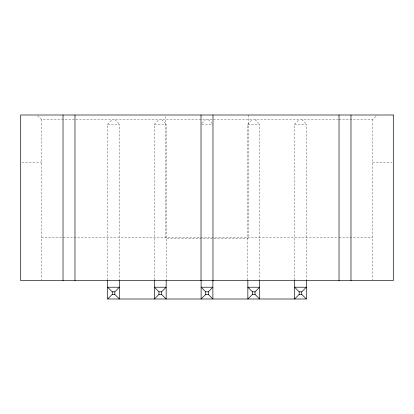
<?xml version="1.0" encoding="UTF-8"?>
<svg xmlns="http://www.w3.org/2000/svg" width="414" height="414" viewBox="0 0 414 414"><rect width="100%" height="100%" fill="white"/><g stroke="black" fill="none" stroke-linecap="round" stroke-linejoin="round"><path stroke-width="0.31" stroke-dasharray="2.07 1.55" d="M107.64 280.04L107.64 124.2L112.241 119.599M154.375 280.04L154.375 124.2L158.976 119.599M201.949 123.362L205.711 119.599M247.846 280.04L247.846 124.2L252.447 119.599M294.582 280.04L294.582 124.2L299.182 119.599M338.962 119.599L372.6 119.599L377.201 114.999M37.638 115.837L41.4 119.599L338.316 119.599M107.64 124.2L119.418 124.2L119.418 280.04M154.375 124.2L166.154 124.2L166.154 280.04M201.732 124.2L212.889 124.2M247.846 124.2L259.625 124.2L259.625 280.04M294.582 124.2L306.36 124.2L306.36 280.04M21.994 162.842L41.4 162.842M372.6 162.842L392.048 162.842M41.4 237.362L338.316 237.362M338.962 237.362L372.6 237.362M301.759 119.599L306.36 124.2M255.024 119.599L259.625 124.2M208.289 119.599L212.051 123.362M161.553 119.599L166.154 124.2M114.818 119.599L119.418 124.2M372.6 119.599L372.6 279.957M248.4 114.999L248.4 238.278L165.6 238.278L165.6 115.646M41.4 119.599L41.4 279.957"/><path stroke-width="0.62" d="M107.64 280.682L107.64 299.001L112.241 294.401L112.241 291.823L107.64 287.223L119.418 287.223L114.818 291.823L112.241 291.823M166.154 280.682L166.154 299.001L161.553 294.401L158.976 294.401L154.375 299.001L154.375 280.682M161.553 291.823L166.154 287.223L154.375 287.223L158.976 291.823L161.553 291.823L161.553 294.401M205.711 291.823L208.289 291.823L212.889 287.223L201.111 287.223L205.711 291.823L205.711 294.401L201.111 299.001L201.111 280.682M252.447 291.823L255.024 291.823L259.625 287.223L247.846 287.223L252.447 291.823L252.447 294.401L247.846 299.001L247.846 280.682M299.182 291.823L301.759 291.823L306.36 287.223L294.582 287.223L299.182 291.823L299.182 294.401L294.582 299.001L294.582 280.682M112.241 294.401L114.818 294.401L119.418 299.001L119.418 280.682M205.711 294.401L208.289 294.401L212.889 299.001L212.889 280.682M252.447 294.401L255.024 294.401L259.625 299.001L259.625 280.682M299.182 294.401L301.759 294.401L306.36 299.001L306.36 280.682M107.64 299.001L306.36 299.001M350.979 114.999L350.979 280.599M339.019 114.999L339.019 280.599M301.759 291.823L301.759 294.401M255.024 291.823L255.024 294.401M212.982 114.999L212.982 280.599M208.289 291.823L208.289 294.401M201.018 114.999L201.018 280.599M158.976 291.823L158.976 294.401M114.818 291.823L114.818 294.401M74.981 114.999L74.981 280.599M63.021 114.999L63.021 280.599M393.3 114.999L20.7 114.999L20.7 280.599L393.3 280.599L393.3 114.999"/></g></svg>
